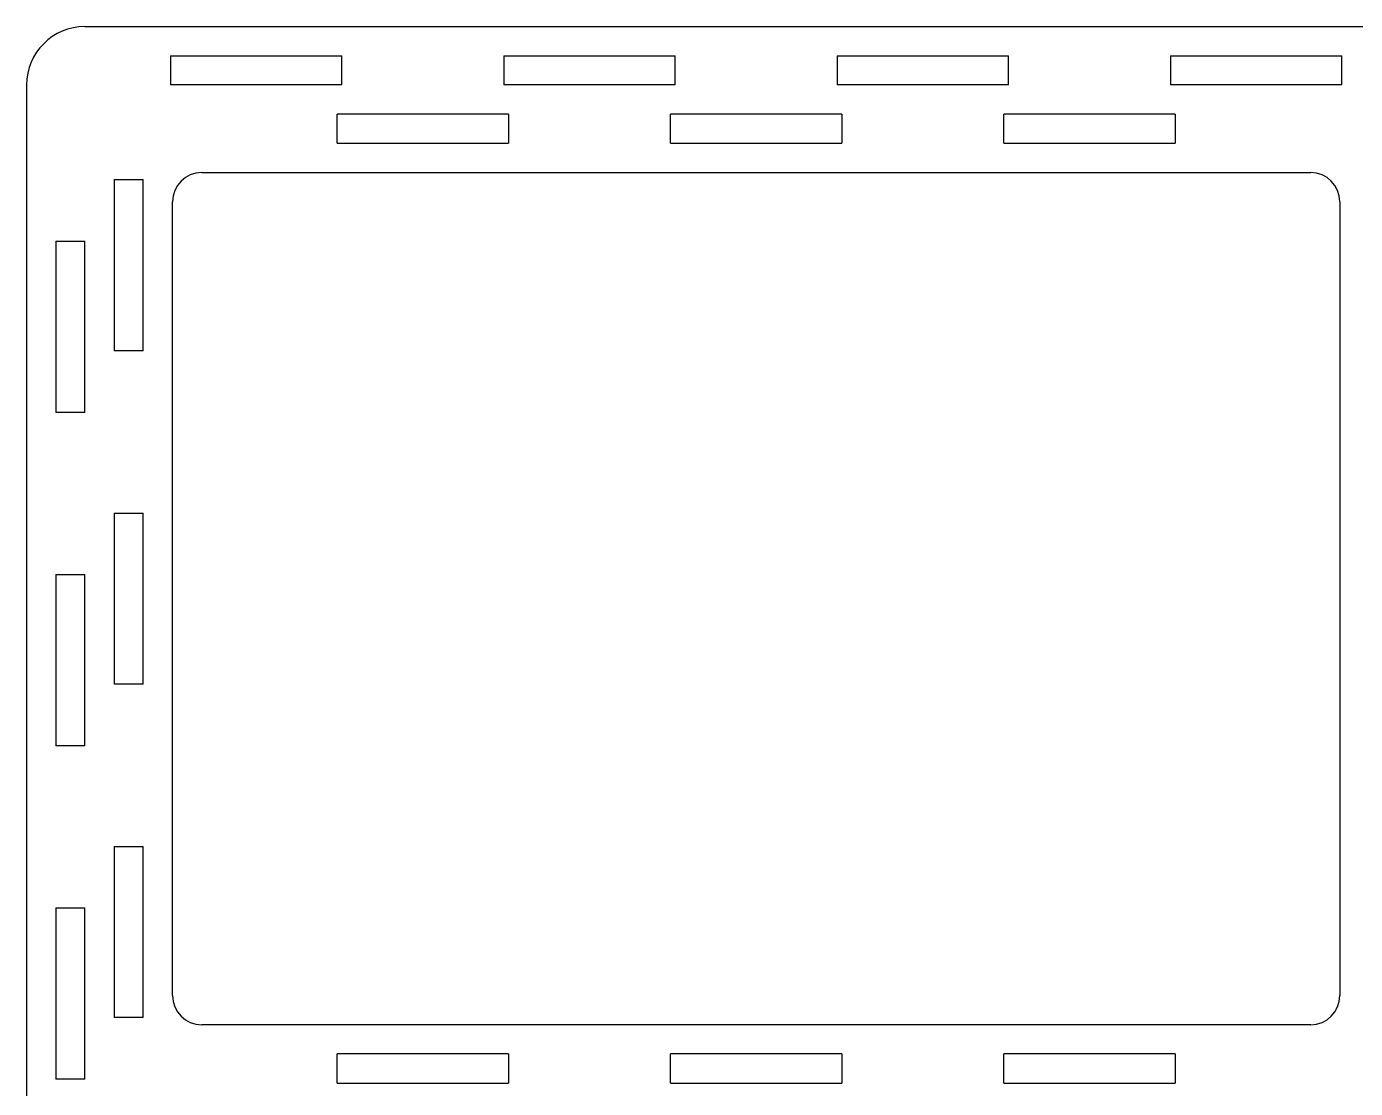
# Model space of a CAD drawing. Header units: inches. Extents: x 24.6 to 100.5, y -17.5 to 39.
# Drawn here: x 42.52 to 48.21, y 32.97 to 37.51 of the extents above; entities that cross this region are included whole.
import ezdxf

# ---------------------------------------------------------------- set-up
doc = ezdxf.new("R2010")
doc.units = ezdxf.units.IN
doc.header["$MEASUREMENT"] = 0

msp = doc.modelspace()

# ---------------------------------------------------------------- linework, layer by layer
at = {"color": 2}
for p, q in [((42.76793, 37.51326), (48.51793, 37.51326)), ((43.13473, 37.38826), (43.13473, 37.26326)), ((43.13473, 37.38826), (43.86833, 37.38826)), ((43.86833, 37.26326), (43.86833, 37.38826)), ((44.56233, 37.38826), (45.29593, 37.38826)), ((44.56233, 37.38826), (44.56233, 37.26326)), ((45.29593, 37.26326), (45.29593, 37.38826)), ((45.98993, 37.38826), (45.98993, 37.26326)), ((45.98993, 37.38826), (46.72353, 37.38826)), ((46.72353, 37.26326), (46.72353, 37.38826)), ((47.41753, 37.38826), (47.41753, 37.26326)), ((47.41753, 37.38826), (48.15113, 37.38826)), ((48.15113, 37.26326), (48.15113, 37.38826)), ((42.51793, 37.26326), (42.51793, 30.90826)), ((43.86833, 37.26326), (43.13473, 37.26326)), ((45.29593, 37.26326), (44.56233, 37.26326)), ((46.72353, 37.26326), (45.98993, 37.26326)), ((48.15113, 37.26326), (47.41753, 37.26326)), ((43.84853, 37.01326), (43.84853, 37.13826)), ((44.58213, 37.13826), (43.84853, 37.13826)), ((44.58213, 37.13826), (44.58213, 37.01326)), ((45.27613, 37.01326), (45.27613, 37.13826)), ((46.00973, 37.13826), (45.27613, 37.13826)), ((46.00973, 37.13826), (46.00973, 37.01326)), ((47.43733, 37.13826), (46.70373, 37.13826)), ((46.70373, 37.01326), (46.70373, 37.13826)), ((47.43733, 37.13826), (47.43733, 37.01326)), ((43.84853, 37.01326), (44.58213, 37.01326)), ((45.27613, 37.01326), (46.00973, 37.01326)), ((46.70373, 37.01326), (47.43733, 37.01326)), ((43.26793, 36.88826), (48.01793, 36.88826)), ((42.89293, 36.85766), (43.01793, 36.85766)), ((42.89293, 36.85766), (42.89293, 36.12406)), ((43.01793, 36.12406), (43.01793, 36.85766)), ((43.14293, 33.36326), (43.14293, 36.76326)), ((48.14293, 36.76326), (48.14293, 33.36326)), ((42.64293, 36.59396), (42.76793, 36.59396)), ((42.64293, 36.59396), (42.64293, 35.86036)), ((42.76793, 35.86036), (42.76793, 36.59396)), ((43.01793, 36.12406), (42.89293, 36.12406)), ((42.76793, 35.86036), (42.64293, 35.86036)), ((42.89293, 35.43006), (42.89293, 34.69646)), ((42.89293, 35.43006), (43.01793, 35.43006)), ((43.01793, 34.69646), (43.01793, 35.43006)), ((42.64293, 35.16636), (42.76793, 35.16636)), ((42.64293, 35.16636), (42.64293, 34.43276)), ((42.76793, 34.43276), (42.76793, 35.16636)), ((43.01793, 34.69646), (42.89293, 34.69646)), ((42.76793, 34.43276), (42.64293, 34.43276)), ((42.89293, 34.00246), (43.01793, 34.00246)), ((42.89293, 34.00246), (42.89293, 33.26887)), ((43.01793, 33.26887), (43.01793, 34.00246)), ((42.64293, 33.73876), (42.76793, 33.73876)), ((42.64293, 33.73876), (42.64293, 33.00516)), ((42.76793, 33.00516), (42.76793, 33.73876)), ((43.01793, 33.26887), (42.89293, 33.26887)), ((48.01793, 33.23826), (43.26793, 33.23826)), ((43.84853, 32.98826), (43.84853, 33.11326)), ((44.58213, 33.11326), (43.84853, 33.11326)), ((44.58213, 33.11326), (44.58213, 32.98826)), ((45.27613, 32.98826), (45.27613, 33.11326)), ((46.00973, 33.11326), (45.27613, 33.11326)), ((46.00973, 33.11326), (46.00973, 32.98826)), ((47.43733, 33.11326), (46.70373, 33.11326)), ((46.70373, 32.98826), (46.70373, 33.11326)), ((47.43733, 33.11326), (47.43733, 32.98826)), ((42.76793, 33.00516), (42.64293, 33.00516)), ((43.84853, 32.98826), (44.58213, 32.98826)), ((45.27613, 32.98826), (46.00973, 32.98826)), ((46.70373, 32.98826), (47.43733, 32.98826))]:
    msp.add_line(p, q, dxfattribs=at)
for centre, radius, start, end in [((42.76793, 37.26326), 0.25, 90, 180), ((43.26793, 36.76326), 0.125, 90, 180), ((48.01793, 36.76326), 0.125, 0, 90), ((43.26793, 33.36326), 0.125, 180, 270), ((48.01793, 33.36326), 0.125, 270, 0)]:
    msp.add_arc(centre, radius, start, end, dxfattribs=at)

doc.saveas('drawing.dxf')
